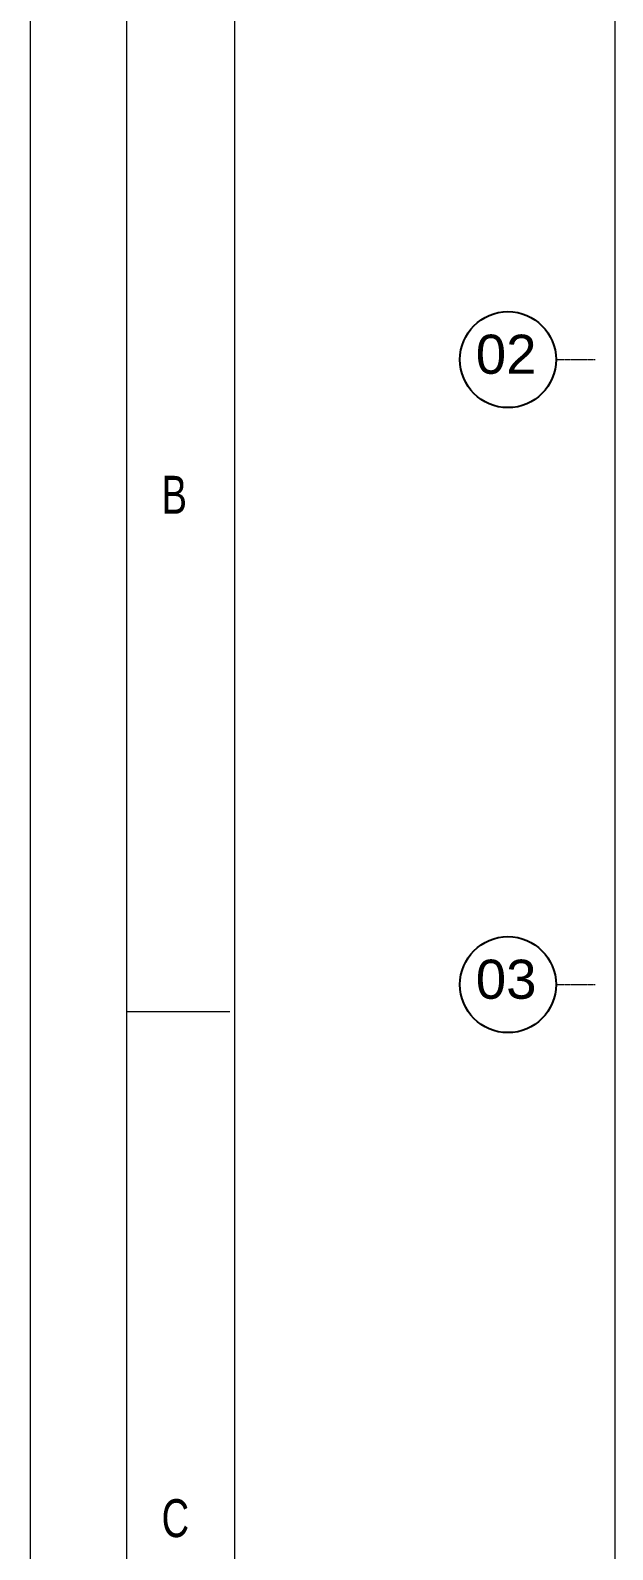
# Model space of a CAD drawing. Header units: millimetres. Extents: x 3220 to 226993, y 817 to 176024.
# Drawn here: x 3220 to 6011, y 165080 to 172372 of the extents above; entities that cross this region are included whole.
import ezdxf

# ---------------------------------------------------------------- set-up
doc = ezdxf.new("R2010")
doc.units = ezdxf.units.MM
doc.linetypes.add('CENTER', pattern=[10.16, 6.35, -1.27, 1.27, -1.27])
doc.styles.add('ARIAL_BOLD', font='arial.ttf')
doc.styles.add('SLDTEXTSTYLE0', font='TXT', dxfattribs={"width": 0.75})
doc.dimstyles.new('ECHE 75', dxfattribs={"dimscale": 75, "dimtxt": 2.5, "dimasz": 1.5, "dimexe": 1.25, "dimexo": 0.625, "dimgap": 1, "dimtad": 1, "dimdec": 0, "dimtxsty": 'ARIAL_BOLD', "dimcen": 2.5, "dimclrd": 4, "dimclre": 4, "dimclrt": 6, "dimadec": 0, "dimazin": 0, "dimtfac": 1, "dimtdec": 0, "dimtmove": 0, "dimatfit": 3, "dimfxl": 1, "dimlwd": 13, "dimlwe": 13, "dimarcsym": 0})

# ---------------------------------------------------------------- blocks, each defined once
blk = doc.blocks.new('*D659')
at = {"color": 4, "lineweight": 13, "transparency": 16777216}
for p, q in [((6056.6, 173791.8), (5927.2, 173791.8)), ((6020.9, 173679.3), (6020.9, 149904.3)), ((6244.1, 149791.8), (5927.2, 149791.8))]:
    blk.add_line(p, q, dxfattribs=at)
at = {"color": 4, "transparency": 16777216}
for points in [[(6002.2, 173679.3), (6039.7, 173679.3), (6020.9, 173791.8)], [(6002.2, 149904.3), (6039.7, 149904.3), (6020.9, 149791.8)]]:
    blk.add_solid(points, dxfattribs=at)
at = {"layer": 'Defpoints', "color": 0, "transparency": 16777216}
for p in [(6103.5, 173791.8), (6020.9, 149791.8), (6291, 149791.8)]:
    blk.add_point(p, dxfattribs=at)
at = {"color": 6, "transparency": 16777216, "insert": (5850.2, 161791.8), "char_height": 187.5, "attachment_point": 5, "rotation": 90, "style": 'ARIAL_BOLD'}
blk.add_mtext('24000', dxfattribs=at)
blk = doc.blocks.new('A2 E1-50')
at = {"color": 1, "linetype": 'Continuous', "lineweight": 18}
for p, q in [((-28847.4, 0), (-28847.4, 20086.4)), ((-28363.1, 485.3), (-28363.1, 19601.2))]:
    blk.add_line(p, q, dxfattribs=at)
at = {"linetype": 'Continuous', "lineweight": 18}
blk.add_line((-28619.2, 230.6), (-28619.2, 19860.5), dxfattribs=at)
at = {"color": 5, "linetype": 'Continuous', "lineweight": 15}
blk.add_line((-28617.6, 15957.1), (-28375, 15957.1), dxfattribs=at)
at = {"color": 5, "linetype": 'Continuous', "lineweight": 15, "char_height": 89.9, "attachment_point": 1, "style": 'SLDTEXTSTYLE0'}
for s, insert in [('B', (-28536.7, 17226.9)), ('C', (-28536.7, 14800.6))]:
    blk.add_mtext(s, dxfattribs=dict(at, insert=insert))

msp = doc.modelspace()

# ---------------------------------------------------------------- linework, layer by layer
at = {"color": 1, "linetype": 'CENTER', "lineweight": 9}
for p, q in [((5739.7, 170791.8), (5927.2, 170791.8)), ((5739.7, 167791.8), (5927.2, 167791.8))]:
    msp.add_line(p, q, dxfattribs=at)
at = {"color": 5}
for centre in [(5509.2, 170791.8), (5509.2, 167791.8)]:
    msp.add_circle(centre, 230.5, dxfattribs=at)

# ---------------------------------------------------------------- block references
at = {"xscale": 2.024564718585504, "yscale": 2.024564718585504, "zscale": 2.024564718585504}
msp.add_blockref('A2 E1-50', (61623, 135357.2), dxfattribs=at)

# ---------------------------------------------------------------- texts
at = {"char_height": 187.5, "attachment_point": 5, "style": 'ARIAL_BOLD'}
for s, insert in [('02', (5500.3, 170816.4)), ('03', (5500.3, 167816.4))]:
    msp.add_mtext(s, dxfattribs=dict(at, insert=insert))

# ---------------------------------------------------------------- dimensions: what is measured, and where the dimension line sits
dim = msp.add_linear_dim(base=(6020.9, 149791.8), p1=(6103.5, 173791.8), p2=(6291, 149791.8), angle=90, dimstyle='ECHE 75')
dim.commit()
dim.dimension.update_dxf_attribs({"geometry": '*D659', "text_midpoint": (5850.2, 161791.8)})

doc.saveas('drawing.dxf')
